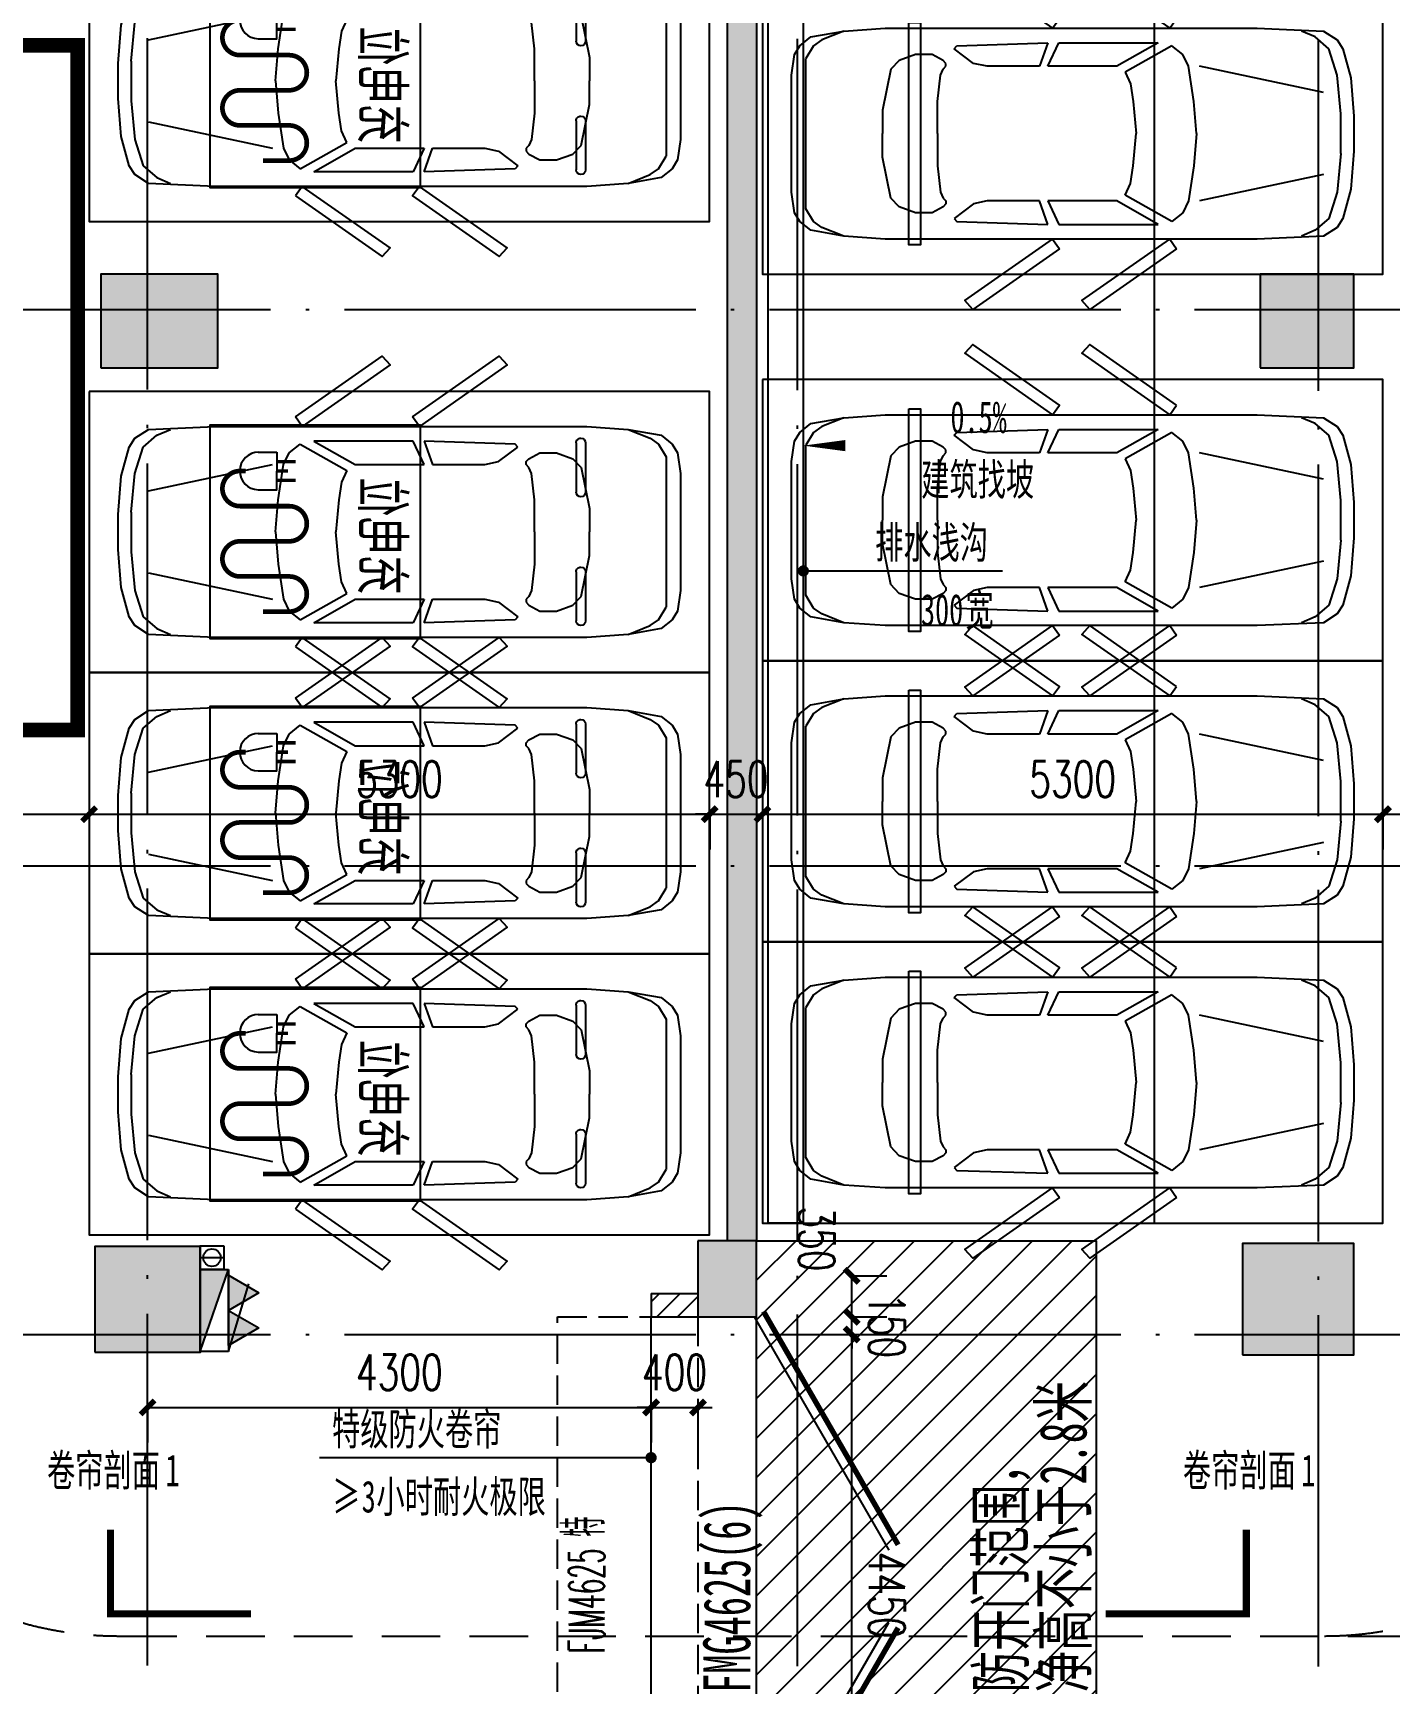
# Model space of a CAD drawing. Header units: millimetres. Extents: x 12325263 to 13848842, y -1463133 to 573208.
# Drawn here: x 12526798 to 12538387, y -1357971 to -1343878 of the extents above; entities that cross this region are included whole.
import ezdxf

# ---------------------------------------------------------------- set-up
doc = ezdxf.new("R2010")
doc.units = ezdxf.units.MM
doc.header["$LTSCALE"] = 1000
for name, pattern in [('__DASH', [0.35, 0.25, -0.1]), ('DASH', [0.35, 0.25, -0.1]), ('DASHED2', [0.375, 0.25, -0.125]), ('DOTE', [2.42, 2, -0.2, 0.02, -0.2]), ('地下室负三层平面图$0$-3F平面$0$$AUDIT_BAD_LTYPE2', [0])]:
    doc.linetypes.add(name, pattern=pattern)
for name, color, linetype in [('#s-灭火器', 20, 'Continuous'), ('A-ANNO-DIMS', 83, 'Continuous'), ('A-ANNO-SYMB', 3, 'Continuous'), ('A-ANNO-TEXT', 7, 'Continuous'), ('A-WALL-PATT', 8, 'Continuous'), ('A_WALL(防火墙)', 151, 'Continuous'), ('AXIS', 3, 'Continuous'), ('DOTE', 16, 'DOTE'), ('EQUIP_消火栓', 7, 'Continuous'), ('G-合 -3F地下室墙柱$0$COLUMN', 6, 'Continuous'), ('PUB_HATCH', 8, 'Continuous'), ('PUB_TEXT', 7, 'Continuous'), ('VPIPE-消防中', 3, 'Continuous'), ('WINDOW_TEXT', 7, 'Continuous'), ('人防墙', 6, 'Continuous'), ('人防平时标注', 42, 'Continuous'), ('人防门', 60, 'Continuous'), ('人防门编号', 73, 'Continuous'), ('商业酒店共享车位', 53, 'Continuous'), ('水条件', 1, 'Continuous'), ('水沟+分水线', 133, 'Continuous'), ('车道中心线', 6, 'Continuous'), ('酒店机动车位', 153, 'Continuous'), ('防火卷帘', 141, 'Continuous')]:
    doc.layers.add(name, color=color, linetype=linetype)
doc.layers.add('人防文字', color=3, linetype='Continuous', lineweight=15)
doc.styles.add('_TCH_DIM_T3', font='SIMPLEX.shx', dxfattribs={"width": 0.705882, "bigfont": 'GBCBIG.shx'})
doc.styles.add('_TCH_WINDOW', font='SIMPLEX', dxfattribs={"width": 0.7, "height": 3.5, "bigfont": 'GBCBIG'})
doc.styles.add('宋体', font='', dxfattribs={"width": 0.65})
doc.styles.add('标注宋体', font='', dxfattribs={"width": 0.6})
doc.styles.add('黑体', font='simhei.ttf', dxfattribs={"width": 0.7})
doc.styles.get('宋体').set_extended_font_data('SimSun')
doc.styles.get('标注宋体').set_extended_font_data('NSimSun')
doc.dimstyles.new('_TCH_ARCH&&120', dxfattribs={"dimtxt": 306, "dimasz": 120, "dimexe": 300, "dimexo": 360, "dimgap": 147, "dimtad": 1, "dimdec": 0, "dimzin": 0, "dimdsep": 46, "dimtxsty": '_TCH_DIM_T3', "dimblk": 'ARCHTICK', "dimcen": 0.09, "dimclrt": 7, "dimazin": 2, "dimtfac": 1, "dimtdec": 0, "dimtix": 1, "dimtmove": 2, "dimatfit": 3, "dimfxl": 1, "dimfxlon": 1, "dimtolj": 1, "dimtzin": 0, "dimarcsym": 0})

# ---------------------------------------------------------------- blocks, each defined once
blk = doc.blocks.new('asdgafgfadagagfdhdagdgfasdgagasdgdfgdsfh$DorLib2D$00000211')
at = {"color": 0}
for p, q in [((-0.5, 0.05), (-0.067, 0.3)), ((0.5, 0.05), (0.067, 0.3))]:
    blk.add_line(p, q, dxfattribs=at)
at = {"color": 0, "const_width": 0.01}
for points in [[(-0.51, 0.0673), (-0.077, 0.3173)], [(0.51, 0.0673), (0.077, 0.3173)]]:
    blk.add_lwpolyline(points, dxfattribs=at)
blk = doc.blocks.new('asdgafgf20230228-rf3')
at = {"layer": 'PUB_HATCH'}
for points in [[(-10000, 31842), (-10250, 32278), (-10250, 6150), (-10000, 6150)], [(-10500, 6150), (-10500, 5500), (-10000, 5500), (-10000, 6150)]]:
    blk.add_hatch(color=256, dxfattribs=at).paths.add_polyline_path(points)
at = {"layer": '人防平时标注'}
h = blk.add_hatch(dxfattribs=at)
h.set_pattern_fill('ANSI31', color=8, scale=150, angle=-0.0006)
h.set_pattern_definition([(44.99943, (-9671117.27, -2984053.58), (-168.378127, 168.3814774), [])])
h.paths.add_polyline_path([(-10000, 6150), (-7100, 6150), (-7100, 250), (-10000, 250)])
at = {"layer": '人防墙'}
for p, q in [((-10250, 32278), (-10250, 6150)), ((-10000, 31842), (-10000, 6150)), ((-10500, 6150), (-10500, 5500)), ((-10000, 6150), (-10500, 6150)), ((-10000, 6150), (-10250, 6150)), ((-10000, 5500), (-10000, 6150)), ((-10500, 5500), (-10000, 5500))]:
    blk.add_line(p, q, dxfattribs=at)
at = {"layer": '人防平时标注'}
blk.add_lwpolyline([(-10000, 6150), (-7100, 6150), (-7100, 250), (-10000, 250)], close=True, dxfattribs=at)
at = {"layer": '人防文字', "const_width": 125}
blk.add_lwpolyline([(-21568, 16355), (-15796, 16355), (-15796, 10508), (-21568, 10508)], close=True, dxfattribs=at)
at = {"layer": '人防门', "ltscale": 1000, "xscale": 4600, "yscale": 4600, "zscale": 500, "rotation": 269.9999352866385}
blk.add_blockref('asdgafgfadagagfdhdagdgfasdgagasdgdfgdsfh$DorLib2D$00000211', (-10250, 3200), dxfattribs=at)
at = {"layer": '人防平时标注', "style": '标注宋体', "width": 0.65}
for s, p in [('底板做平，净高不小于2.8米', (-7182, 521)), ('该区域为人防开门范围，', (-7717, 521))]:
    blk.add_text(s, height=400, rotation=89.9994, dxfattribs=at).set_placement(p)
at = {"layer": '人防门编号', "style": '标注宋体', "width": 0.6}
blk.add_text('GSFMG4625(6)', height=400, rotation=90, dxfattribs=at).set_placement((-10054, 1965))
blk = doc.blocks.new('A$C29311F2C')
at = {"layer": 'DOTE', "linetype": 'DOTE', "ltscale": 1.5}
for p, q in [((142010.1, 70359.8, 0), (134815.2, 111336.2, 0)), ((137626.3, 69594.8, 0), (130432.3, 110566.6, 0)), ((132158.9, 68640.8, 0), (124965.9, 109606.8, 0)), ((109732.2, 80140.6, 0), (149326.5, 87092.8)), ((110553.7, 75462.2, 0), (150148, 82414.4)), ((111245.4, 71522.5, 0), (150839.7, 78474.6))]:
    blk.add_line(p, q, dxfattribs=at)
blk = doc.blocks.new('asdfasdgdrg')
at = {"layer": '车道中心线', "linetype": 'DASHED2', "ltscale": 2}
blk.add_line((-72356, -43445), (-47886, -43445), dxfattribs=at)
for centre, start, end in [((-72356, -40445), 180, 270), ((-62056, -40445), 270, 0)]:
    blk.add_arc(centre, 3000, start, end, dxfattribs=at)
blk = doc.blocks.new('asdfsfsdf')
at = {"color": 253, "linetype": '地下室负三层平面图$0$-3F平面$0$$AUDIT_BAD_LTYPE2', "transparency": 33554559, "extrusion": (0.000447791, 3.52996e-16, 1)}
for p, q in [((-169, -110, 0), (-500, -141, 0)), ((169, -110, 0), (-169, -110, 0)), ((169, -110, 0), (500, -141, 0)), ((-725, -212, 0), (-825, -329, 0)), ((-500, -141, 0), (-725, -212, 0)), ((-350, -259, 0), (-575, -1318, 0)), ((350, -259, 0), (575, -1318, 0)), ((500, -141, 0), (725, -212, 0)), ((725, -212, 0), (825, -329, 0)), ((-825, -329, 0), (-875, -447, 0)), ((825, -329, 0), (875, -447, 0)), ((-275, -1365, 0), (-575, -1412, 0)), ((0, -1341), (-275, -1365, 0)), ((0, -1341), (275, -1365, 0)), ((275, -1365, 0), (575, -1412, 0)), ((-675, -1459, 0), (-750, -1553, 0)), ((-575, -1412, 0), (-675, -1459, 0)), ((575, -1412, 0), (675, -1459, 0)), ((675, -1459, 0), (750, -1553, 0)), ((-775, -2518, 0), (-775, -1671, 0)), ((-775, -1671, 0), (-575, -2024, 0)), ((-750, -1553, 0), (-525, -1953, 0)), ((750, -1553, 0), (525, -1953, 0)), ((775, -1671, 0), (575, -2024, 0)), ((775, -2518, 0), (775, -1671, 0)), ((-525, -1953, 0), (-425, -1906, 0)), ((-425, -1906, 0), (-275, -1882, 0)), ((-275, -1882, 0), (0, -1859)), ((275, -1882, 0), (0, -1859)), ((425, -1906, 0), (275, -1882, 0)), ((525, -1953, 0), (425, -1906, 0)), ((-575, -2024, 0), (-575, -2612, 0)), ((575, -2024, 0), (575, -2612, 0)), ((-575, -2612, 0), (-775, -2518, 0)), ((575, -2612, 0), (775, -2518, 0)), ((-775, -2612, 0), (-575, -2682, 0)), ((-750, -3388, 0), (-775, -2612, 0)), ((775, -2612, 0), (575, -2682, 0)), ((750, -3388, 0), (775, -2612, 0)), ((-575, -2682, 0), (-575, -3129, 0)), ((575, -2682, 0), (575, -3129, 0)), ((-575, -3129, 0), (-600, -3247, 0)), ((575, -3129, 0), (600, -3247, 0)), ((-600, -3247, 0), (-725, -3412, 0)), ((600, -3247, 0), (725, -3412, 0)), ((-725, -3412, 0), (-750, -3388, 0)), ((-625, -3506, 0), (-675, -3600, 0)), ((-600, -3482, 0), (-625, -3506, 0)), ((-575, -3482, 0), (-600, -3482, 0)), ((-550, -3506, 0), (-575, -3482, 0)), ((-500, -3529, 0), (-550, -3506, 0)), ((500, -3529, 0), (550, -3506, 0)), ((550, -3506, 0), (575, -3482, 0)), ((575, -3482, 0), (600, -3482, 0)), ((600, -3482, 0), (625, -3506, 0)), ((625, -3506, 0), (675, -3600, 0)), ((725, -3412, 0), (750, -3388, 0)), ((-675, -3600, 0), (-675, -3741, 0)), ((-275, -3553, 0), (-500, -3529, 0)), ((0, -3553), (-275, -3553, 0)), ((0, -3553), (275, -3553, 0)), ((275, -3553, 0), (500, -3529, 0)), ((675, -3600, 0), (675, -3741, 0)), ((-675, -3741, 0), (-625, -3882, 0)), ((675, -3741, 0), (625, -3882, 0)), ((-625, -3882, 0), (-550, -3953, 0)), ((625, -3882, 0), (550, -3953, 0)), ((-550, -3953, 0), (-200, -4024, 0)), ((-200, -4024, 0), (0, -4024)), ((200, -4024, 0), (0, -4024)), ((550, -3953, 0), (200, -4024, 0)), ((-875, -4353, 0), (-800, -4541, 0)), ((875, -4353, 0), (800, -4541, 0)), ((-800, -4541, 0), (-750, -4612, 0)), ((-750, -4612, 0), (-641, -4680, 0)), ((750, -4612, 0), (641, -4680, 0)), ((800, -4541, 0), (750, -4612, 0)), ((641, -4680, 0), (-641, -4680, 0))]:
    blk.add_line(p, q, dxfattribs=at)
for points in [[(-475, -24), (-150, 0), (150, 0), (475, -24), (725, -94), (800, -141), (875, -259), (900, -824), (900, -4000), (875, -4353), (825, -4635), (750, -4729), (675, -4776), (500, -4800), (-500, -4800), (-675, -4776), (-750, -4729), (-825, -4635), (-875, -4353), (-900, -4000), (-900, -824), (-875, -259), (-800, -141), (-725, -94)], [(-982, -1513), (-1500, -2253), (-1425, -2321), (-900, -1571)]]:
    blk.add_lwpolyline(points, close=True, dxfattribs=at)
at = {"color": 253, "linetype": '地下室负三层平面图$0$-3F平面$0$$AUDIT_BAD_LTYPE2', "transparency": 33554559, "extrusion": (0.000447791, 3.52996e-16, 1), "elevation": 0}
for points in [[(982, -1513), (1500, -2253), (1425, -2321), (900, -1571)], [(-900, -2571), (-982, -2513), (-1500, -3253), (-1425, -3321)], [(982, -2513), (1500, -3253), (1425, -3321), (900, -2571)]]:
    blk.add_lwpolyline(points, close=True, dxfattribs=at)
blk = doc.blocks.new('A$C06465456')
for points in [[(0, 5300), (2400, 5300), (2400, 0), (0, 0)], [(250, 4050), (250, 3950), (2150, 3950), (2150, 4050)]]:
    blk.add_lwpolyline(points, close=True)
at = {"xscale": -1, "rotation": 180}
blk.add_blockref('asdfsfsdf', (1200, 250), dxfattribs=at)
blk = doc.blocks.new('车位')
h = blk.add_hatch()
h.set_pattern_fill('ANSI31', color=256, scale=1000)
h.set_pattern_definition([(45, (-2400, -5300), (-1122.53, 1122.53), [])])
h.paths.add_polyline_path([(1880, -3855), (1880, -3695), (1720, -3695), (1560, -3695), (1560, -3855, 0.989863)])
for p, q in [((400, -1100), (400, -1100)), ((860, -1060), (440, -1060)), ((1500, -1100), (1500, -1100)), ((1960, -1060), (1540, -1060)), ((2000, -1100), (2000, -1100)), ((860, -1140), (440, -1140)), ((1960, -1140), (1540, -1140)), ((1880, -3695), (1720, -3695)), ((1880, -3855), (1880, -3695))]:
    blk.add_line(p, q)
for points in [[(2400, -5300), (0, -5300), (0, 0), (2400, 0)], [(290, -2469), (2110, -2469), (2110, -4269), (290, -4269)]]:
    blk.add_lwpolyline(points, close=True)
at = {"const_width": 40}
blk.add_lwpolyline([(520, -3813), (520, -3590, -1), (820, -3590), (820, -4011, 1), (1120, -4011), (1120, -3590, -1), (1420, -3590), (1420, -4011, 1), (1720, -4011), (1720, -3963)], format="xyb", dxfattribs=at)
at = {"const_width": 30}
for points in [[(1640, -3695), (1640, -3534)], [(1800, -3695), (1800, -3534)], [(1720, -3695), (1720, -3600)]]:
    blk.add_lwpolyline(points, dxfattribs=at)
blk.add_lwpolyline([(1880, -3851, -1), (1560, -3855), (1560, -3695), (1720, -3695)], format="xyb")
for centre, start, end in [((440, -1100), 90, 180), ((440, -1100), 180, 270), ((860, -1100), 0, 90), ((860, -1100), 270, 0), ((1540, -1100), 90, 180), ((1540, -1100), 180, 270), ((1960, -1100), 0, 90), ((1960, -1100), 0, 90), ((1960, -1100), 270, 0), ((1960, -1100), 270, 0)]:
    blk.add_arc(centre, 40, start, end)
at = {"xscale": -1, "rotation": 180}
blk.add_blockref('asdfsfsdf', (1200, -5050), dxfattribs=at)
at = {"insert": (662, -2615), "char_height": 350, "attachment_point": 1, "rotation": 360, "style": '黑体'}
blk.add_mtext_dynamic_manual_height_columns('充电位', width=1328.11, gutter_width=1750, heights=[0], dxfattribs=at)
blk = doc.blocks.new('管位')
at = {"layer": '水条件'}
blk.add_line((12573126, 675360), (12573126, 675160), dxfattribs=at)
blk.add_lwpolyline([(12573026, 675360), (12573226, 675360), (12573226, 675160), (12573026, 675160)], close=True, dxfattribs=at)
blk = doc.blocks.new('灭火器')
at = {"layer": '#s-灭火器', "ltscale": 1000}
for points in [[(292444, 59707), (292144, 59707), (292294, 59447)], [(292744, 59707), (292444, 59707), (292594, 59447)]]:
    blk.add_hatch(color=256, dxfattribs=at).paths.add_polyline_path(points)
for points in [[(292294, 59447), (292444, 59707), (292144, 59707)], [(292594, 59447), (292744, 59707), (292444, 59707)]]:
    blk.add_lwpolyline(points, close=True, dxfattribs=at)
blk = doc.blocks.new('$TWTSYS$00000508')
for p, q in [((-0.5, 0.5), (0.324, 1.224)), ((-0.5, 0.5), (-0.5, -0.5)), ((-0.5, -0.5), (0.5, 0.5)), ((0.5, 0.5), (-0.5, 0.5)), ((0.5, -0.5), (0.5, 0.5)), ((-0.5, -0.5), (0.5, -0.5))]:
    blk.add_line(p, q)
blk.add_solid([(0.5, -0.5), (0.5, 0.5), (-0.5, -0.5)])
blk = doc.blocks.new('消火栓')
at = {"layer": '#s-灭火器', "rotation": 180.0000000000001}
blk.add_blockref('灭火器', (12864422, 734932), dxfattribs=at)
at = {"layer": 'EQUIP_消火栓', "xscale": 700, "yscale": 240, "zscale": 700}
blk.add_blockref('$TWTSYS$00000508', (12571978, 675105), dxfattribs=at)
blk = doc.blocks.new('asdfsadfasdfsa')
at = {"layer": 'VPIPE-消防中'}
blk.add_circle((-29870, 1105), 75, dxfattribs=at)
at = {"xscale": -1, "rotation": 270}
blk.add_blockref('消火栓', (-704955, -12571323), dxfattribs=at)
at = {"layer": '水条件', "rotation": 270}
blk.add_blockref('管位', (-705130, 12574231), dxfattribs=at)
blk = doc.blocks.new('_FZH')
blk.add_lwpolyline([(-0.5, -0.5), (0.5, -0.5), (0.5, 0.5), (-0.5, 0.5)], close=True)
at = {"layer": 'PUB_HATCH'}
blk.add_solid([(-0.5, -0.5), (0.5, -0.5), (-0.5, 0.5), (0.5, 0.5)], dxfattribs=at)
blk = doc.blocks.new('asdggG-合 -3F地下室墙柱')
at = {"layer": 'G-合 -3F地下室墙柱$0$COLUMN', "color": 2}
for p, xscale, yscale, zscale, rotation in [((711582331, 2542223768), 800.0000000050215, 799.9999996510148, 799.9999996510148, 9.958774148786185), ((711572678, 2542222074), 999.9999987430058, 799.9999967918686, 799.9999967918686, 9.958774348731358), ((711583701, 2542215530), 950.0000000376724, 950.0000014654782, 950.0000014654782, 9.958774164874628), ((711574024, 2542213831), 899.9999998087169, 899.9999981030855, 899.9999981030855, 9.958774285828472)]:
    blk.add_blockref('_FZH', p, dxfattribs=dict(at, xscale=xscale, yscale=yscale, zscale=zscale, rotation=rotation))
blk = doc.blocks.new('_ArchTick')
at = {"color": 0, "linetype": 'ByBlock', "const_width": 0.4}
blk.add_lwpolyline([(-0.5, -0.5), (0.5, 0.5)], dxfattribs=at)
blk = doc.blocks.new('*D3308')
at = {"layer": 'A-ANNO-DIMS', "color": 0, "lineweight": -2, "transparency": 16777216}
for p, q in [((12533789, -1354487), (12534090, -1354487)), ((12533790, -1354837), (12533790, -1354487)), ((12533789, -1354837), (12534090, -1354837))]:
    blk.add_line(p, q, dxfattribs=at)
at = {"layer": 'Defpoints', "color": 0, "transparency": 16777216}
for p in [(12532077, -1354487), (12533790, -1354487), (12532077, -1354837)]:
    blk.add_point(p, dxfattribs=at)
at = {"layer": 'A-ANNO-DIMS', "color": 0, "lineweight": -2, "transparency": 16777216, "xscale": 120, "yscale": 120, "zscale": 120}
for p, rotation in [((12533790, -1354487), 90.00023531489143), ((12533790, -1354837), 270.0002353148914)]:
    blk.add_blockref('_ArchTick', p, dxfattribs=dict(at, rotation=rotation))
at = {"layer": 'A-ANNO-DIMS', "color": 7, "transparency": 16777216, "insert": (12533490, -1354172), "char_height": 306, "attachment_point": 5, "rotation": 270.0002, "style": '_TCH_DIM_T3'}
blk.add_mtext('\\A1;350', dxfattribs=at)
blk = doc.blocks.new('*D3309')
at = {"layer": 'A-ANNO-DIMS', "color": 0, "lineweight": -2, "transparency": 16777216}
for p, q in [((12533790, -1354837), (12533790, -1354717)), ((12533789, -1354837), (12534090, -1354837)), ((12533790, -1354987), (12533790, -1354837)), ((12533789, -1354987), (12534090, -1354987)), ((12533790, -1354987), (12533790, -1355107))]:
    blk.add_line(p, q, dxfattribs=at)
at = {"layer": 'Defpoints', "color": 0, "transparency": 16777216}
for p in [(12532077, -1354837), (12533790, -1354837), (12532077, -1354987)]:
    blk.add_point(p, dxfattribs=at)
at = {"layer": 'A-ANNO-DIMS', "color": 0, "lineweight": -2, "transparency": 16777216, "xscale": 120, "yscale": 120, "zscale": 120}
for p, rotation in [((12533790, -1354837), 270.0002353143494), ((12533790, -1354987), 90.00023531434937)]:
    blk.add_blockref('_ArchTick', p, dxfattribs=dict(at, rotation=rotation))
at = {"layer": 'A-ANNO-DIMS', "color": 7, "transparency": 16777216, "insert": (12534090, -1354912), "char_height": 306, "attachment_point": 5, "rotation": 270.0002, "style": '_TCH_DIM_T3'}
blk.add_mtext('\\A1;150', dxfattribs=at)
blk = doc.blocks.new('*D3310')
at = {"layer": 'A-ANNO-DIMS', "color": 0, "lineweight": -2, "transparency": 16777216}
for p, q in [((12533789, -1354987), (12534090, -1354987)), ((12533790, -1359437), (12533790, -1354987)), ((12533789, -1359437), (12534090, -1359437))]:
    blk.add_line(p, q, dxfattribs=at)
at = {"layer": 'Defpoints', "color": 0, "transparency": 16777216}
for p in [(12532077, -1354987), (12533790, -1354987), (12532077, -1359437)]:
    blk.add_point(p, dxfattribs=at)
at = {"layer": 'A-ANNO-DIMS', "color": 0, "lineweight": -2, "transparency": 16777216, "xscale": 120, "yscale": 120, "zscale": 120}
for p, rotation in [((12533790, -1354987), 90.0002353148329), ((12533790, -1359437), 270.0002353148329)]:
    blk.add_blockref('_ArchTick', p, dxfattribs=dict(at, rotation=rotation))
at = {"layer": 'A-ANNO-DIMS', "color": 7, "transparency": 16777216, "insert": (12534090, -1357212), "char_height": 306, "attachment_point": 5, "rotation": 270.0002, "style": '_TCH_DIM_T3'}
blk.add_mtext('\\A1;4450', dxfattribs=at)
blk = doc.blocks.new('*D3312')
at = {"layer": 'A-ANNO-DIMS', "color": 0, "lineweight": -2, "transparency": 16777216}
for p, q in [((12527777, -1355609), (12527777, -1355910)), ((12527777, -1355610), (12532077, -1355610)), ((12532077, -1355609), (12532077, -1355910))]:
    blk.add_line(p, q, dxfattribs=at)
at = {"layer": 'Defpoints', "color": 0, "transparency": 16777216}
for p in [(12527777, -1354837), (12532077, -1354837), (12532077, -1355610)]:
    blk.add_point(p, dxfattribs=at)
at = {"layer": 'A-ANNO-DIMS', "color": 0, "lineweight": -2, "transparency": 16777216, "xscale": 120, "yscale": 120, "zscale": 120}
for p, rotation in [((12527777, -1355610), 179.9999352866467), ((12532077, -1355610), 359.9999352866466)]:
    blk.add_blockref('_ArchTick', p, dxfattribs=dict(at, rotation=rotation))
at = {"layer": 'A-ANNO-DIMS', "color": 7, "transparency": 16777216, "insert": (12529927, -1355310), "char_height": 306, "attachment_point": 5, "rotation": 359.9999, "style": '_TCH_DIM_T3'}
blk.add_mtext('\\A1;4300', dxfattribs=at)
blk = doc.blocks.new('*D3313')
at = {"layer": 'A-ANNO-DIMS', "color": 0, "lineweight": -2, "transparency": 16777216}
for p, q in [((12532077, -1355610), (12531957, -1355610)), ((12532077, -1355609), (12532077, -1355910)), ((12532077, -1355610), (12532477, -1355610)), ((12532477, -1355609), (12532477, -1355910)), ((12532477, -1355610), (12532597, -1355610))]:
    blk.add_line(p, q, dxfattribs=at)
at = {"layer": 'Defpoints', "color": 0, "transparency": 16777216}
for p in [(12532077, -1354837), (12532477, -1354837), (12532477, -1355610)]:
    blk.add_point(p, dxfattribs=at)
at = {"layer": 'A-ANNO-DIMS', "color": 0, "lineweight": -2, "transparency": 16777216, "xscale": 120, "yscale": 120, "zscale": 120}
for p, rotation in [((12532077, -1355610), 359.9999352866448), ((12532477, -1355610), 179.9999352866448)]:
    blk.add_blockref('_ArchTick', p, dxfattribs=dict(at, rotation=rotation))
at = {"layer": 'A-ANNO-DIMS', "color": 7, "transparency": 16777216, "insert": (12532277, -1355310), "char_height": 306, "attachment_point": 5, "rotation": 359.9999, "style": '_TCH_DIM_T3'}
blk.add_mtext('\\A1;400', dxfattribs=at)
blk = doc.blocks.new('*D3700')
at = {"layer": 'A-ANNO-DIMS', "color": 0, "lineweight": -2, "transparency": 16777216}
for p, q in [((12521777, -1350546), (12521777, -1350847)), ((12521777, -1350547), (12527277, -1350547)), ((12527277, -1350546), (12527277, -1350847))]:
    blk.add_line(p, q, dxfattribs=at)
at = {"layer": 'Defpoints', "color": 0, "transparency": 16777216}
for p in [(12521777, -1349337), (12527277, -1349337), (12527277, -1350547)]:
    blk.add_point(p, dxfattribs=at)
at = {"layer": 'A-ANNO-DIMS', "color": 0, "lineweight": -2, "transparency": 16777216, "xscale": 120, "yscale": 120, "zscale": 120, "rotation": 180}
blk.add_blockref('_ArchTick', (12521777, -1350547), dxfattribs=at)
at = {"layer": 'A-ANNO-DIMS', "color": 0, "lineweight": -2, "transparency": 16777216, "xscale": 120, "yscale": 120, "zscale": 120}
blk.add_blockref('_ArchTick', (12527277, -1350547), dxfattribs=at)
at = {"layer": 'A-ANNO-DIMS', "color": 7, "transparency": 16777216, "insert": (12524527, -1350247), "char_height": 306, "attachment_point": 5, "style": '_TCH_DIM_T3'}
blk.add_mtext('\\A1;5500', dxfattribs=at)
blk = doc.blocks.new('*D3701')
at = {"layer": 'A-ANNO-DIMS', "color": 0, "lineweight": -2, "transparency": 16777216}
for p, q in [((12527277, -1350546), (12527277, -1350847)), ((12527277, -1350547), (12532577, -1350547)), ((12532577, -1350546), (12532577, -1350847))]:
    blk.add_line(p, q, dxfattribs=at)
at = {"layer": 'Defpoints', "color": 0, "transparency": 16777216}
for p in [(12527277, -1349337), (12532577, -1349337), (12532577, -1350547)]:
    blk.add_point(p, dxfattribs=at)
at = {"layer": 'A-ANNO-DIMS', "color": 0, "lineweight": -2, "transparency": 16777216, "xscale": 120, "yscale": 120, "zscale": 120, "rotation": 180}
blk.add_blockref('_ArchTick', (12527277, -1350547), dxfattribs=at)
at = {"layer": 'A-ANNO-DIMS', "color": 0, "lineweight": -2, "transparency": 16777216, "xscale": 120, "yscale": 120, "zscale": 120}
blk.add_blockref('_ArchTick', (12532577, -1350547), dxfattribs=at)
at = {"layer": 'A-ANNO-DIMS', "color": 7, "transparency": 16777216, "insert": (12529927, -1350247), "char_height": 306, "attachment_point": 5, "style": '_TCH_DIM_T3'}
blk.add_mtext('\\A1;5300', dxfattribs=at)
blk = doc.blocks.new('*D3702')
at = {"layer": 'A-ANNO-DIMS', "color": 0, "lineweight": -2, "transparency": 16777216}
for p, q in [((12532577, -1350547), (12532457, -1350547)), ((12532577, -1350546), (12532577, -1350847)), ((12532577, -1350547), (12533027, -1350547)), ((12533027, -1350546), (12533027, -1350847)), ((12533027, -1350547), (12533147, -1350547))]:
    blk.add_line(p, q, dxfattribs=at)
at = {"layer": 'Defpoints', "color": 0, "transparency": 16777216}
for p in [(12532577, -1349337), (12533027, -1349337), (12533027, -1350547)]:
    blk.add_point(p, dxfattribs=at)
at = {"layer": 'A-ANNO-DIMS', "color": 0, "lineweight": -2, "transparency": 16777216, "xscale": 120, "yscale": 120, "zscale": 120}
blk.add_blockref('_ArchTick', (12532577, -1350547), dxfattribs=at)
at = {"layer": 'A-ANNO-DIMS', "color": 0, "lineweight": -2, "transparency": 16777216, "xscale": 120, "yscale": 120, "zscale": 120, "rotation": 180}
blk.add_blockref('_ArchTick', (12533027, -1350547), dxfattribs=at)
at = {"layer": 'A-ANNO-DIMS', "color": 7, "transparency": 16777216, "insert": (12532802, -1350247), "char_height": 306, "attachment_point": 5, "style": '_TCH_DIM_T3'}
blk.add_mtext('\\A1;450', dxfattribs=at)
blk = doc.blocks.new('*D3703')
at = {"layer": 'A-ANNO-DIMS', "color": 0, "lineweight": -2, "transparency": 16777216}
for p, q in [((12533027, -1350546), (12533027, -1350847)), ((12533027, -1350547), (12538327, -1350547)), ((12538327, -1350546), (12538327, -1350847))]:
    blk.add_line(p, q, dxfattribs=at)
at = {"layer": 'Defpoints', "color": 0, "transparency": 16777216}
for p in [(12533027, -1349337), (12538327, -1349337), (12538327, -1350547)]:
    blk.add_point(p, dxfattribs=at)
at = {"layer": 'A-ANNO-DIMS', "color": 0, "lineweight": -2, "transparency": 16777216, "xscale": 120, "yscale": 120, "zscale": 120, "rotation": 180}
blk.add_blockref('_ArchTick', (12533027, -1350547), dxfattribs=at)
at = {"layer": 'A-ANNO-DIMS', "color": 0, "lineweight": -2, "transparency": 16777216, "xscale": 120, "yscale": 120, "zscale": 120}
blk.add_blockref('_ArchTick', (12538327, -1350547), dxfattribs=at)
at = {"layer": 'A-ANNO-DIMS', "color": 7, "transparency": 16777216, "insert": (12535677, -1350247), "char_height": 306, "attachment_point": 5, "style": '_TCH_DIM_T3'}
blk.add_mtext('\\A1;5300', dxfattribs=at)
blk = doc.blocks.new('*D3704')
at = {"layer": 'A-ANNO-DIMS', "color": 0, "lineweight": -2, "transparency": 16777216}
for p, q in [((12538327, -1350546), (12538327, -1350847)), ((12538327, -1350547), (12544427, -1350547)), ((12544427, -1350546), (12544427, -1350847))]:
    blk.add_line(p, q, dxfattribs=at)
at = {"layer": 'Defpoints', "color": 0, "transparency": 16777216}
for p in [(12538327, -1349337), (12544427, -1349337), (12544427, -1350547)]:
    blk.add_point(p, dxfattribs=at)
at = {"layer": 'A-ANNO-DIMS', "color": 0, "lineweight": -2, "transparency": 16777216, "xscale": 120, "yscale": 120, "zscale": 120, "rotation": 180}
blk.add_blockref('_ArchTick', (12538327, -1350547), dxfattribs=at)
at = {"layer": 'A-ANNO-DIMS', "color": 0, "lineweight": -2, "transparency": 16777216, "xscale": 120, "yscale": 120, "zscale": 120}
blk.add_blockref('_ArchTick', (12544427, -1350547), dxfattribs=at)
at = {"layer": 'A-ANNO-DIMS', "color": 7, "transparency": 16777216, "insert": (12541377, -1350247), "char_height": 306, "attachment_point": 5, "style": '_TCH_DIM_T3'}
blk.add_mtext('\\A1;6100', dxfattribs=at)
blk = doc.blocks.new('$DorLib2D$00000037')
at = {"linetype": 'DASH'}
blk.add_line((0.5, 0), (-0.5, 0), dxfattribs=at)

msp = doc.modelspace()

# ---------------------------------------------------------------- hatches: boundary and pattern name
at = {"layer": 'A-WALL-PATT'}
h = msp.add_hatch(dxfattribs=at)
h.set_pattern_fill('ANSI37', color=252, scale=400)
h.set_pattern_definition([(45, (0, 0), (-449.012806, 449.012806), []), (135, (0, 0), (-449.012806, -449.012806), [])])
h.paths.add_polyline_path([(12504241.6, -1283958), (12637591.6, -1283958), (12637591.6, -1405608), (12504241.6, -1405608)])
h.paths.add_polyline_path([(12536667.4, -1284257.5), (12508912.2, -1303721.7), (12510476.6, -1305952.6), (12510476.6, -1360683.5), (12523697, -1360697.5), (12523657.2, -1398386.8), (12613949.5, -1398386.7), (12628138.6, -1317575.9), (12611264, -1314613), (12574996.8, -1314613), (12574997.8, -1307236.8), (12568296.8, -1307236.8), (12568296.8, -1310085.9), (12554779.2, -1310084.1)], flags=16)
h = msp.add_hatch(dxfattribs=at)
h.set_pattern_fill('普通砖', color=256, scale=50, style=0)
h.set_pattern_definition([(45, (0, 89.76), (-88.388383, 88.388383), [])])
h.paths.add_polyline_path([(12532076.8, -1354836.8), (12532476.9, -1354836.8), (12532476.9, -1354636.8), (12532076.8, -1354636.8)])

# ---------------------------------------------------------------- linework, layer by layer
at = {"layer": 'A-ANNO-SYMB', "const_width": 60}
for points in [[(12528660, -1357372.5), (12527460, -1357372.5), (12527460, -1356652.5)], [(12537160, -1356652.5), (12537160, -1357372.5), (12535960, -1357372.5)]]:
    msp.add_lwpolyline(points, dxfattribs=at)
at = {"layer": 'A_WALL(防火墙)'}
for p, q in [((12532076.8, -1354636.8), (12532476.9, -1354636.8)), ((12532076.8, -1354636.8), (12532076.8, -1354836.8)), ((12532476.9, -1354636.8), (12532476.9, -1354836.8)), ((12532076.8, -1354836.8), (12532476.9, -1354836.8))]:
    msp.add_line(p, q, dxfattribs=at)
at = {"layer": 'AXIS'}
for p, q in [((12531315.7, -1356039), (12529244.2, -1356039)), ((12532076.8, -1356039), (12531315.7, -1356039))]:
    msp.add_line(p, q, dxfattribs=at)
at = {"layer": 'AXIS', "const_width": 48}
msp.add_lwpolyline([(12532100.8, -1356039, 1), (12532052.8, -1356039, 1)], format="xyb", close=True, dxfattribs=at)
at = {"layer": '水沟+分水线'}
for p, q in [((12533376.8, -1348470), (12533888.4, -1348470)), ((12533888.4, -1348470), (12535079, -1348470))]:
    msp.add_line(p, q, dxfattribs=at)
for points in [[(12536376.8, -1354036.8), (12536376.8, -1325988.1)], [(12533376.8, -1340986.8), (12533376.8, -1354036.8), (12533076.8, -1354036.8), (12533076.8, -1340986.8)]]:
    msp.add_lwpolyline(points, dxfattribs=at)
msp.add_lwpolyline([(12536376.8, -1347400, 0, 0, 0), (12533376.8, -1347400, 0, 96, 0), (12533736.8, -1347400, 0, 0, 0)], format="xyseb", dxfattribs=at)
at = {"layer": '水沟+分水线', "const_width": 48}
msp.add_lwpolyline([(12533352.8, -1348470, 1), (12533400.8, -1348470, 1)], format="xyb", close=True, dxfattribs=at)
at = {"layer": '防火卷帘', "color": 6, "linetype": '__DASH'}
msp.add_lwpolyline([(12532476.8, -1359436.7), (12531276.8, -1359436.7), (12531276.8, -1354836.8), (12532476.8, -1354836.8)], close=True, dxfattribs=at)
at = {"layer": '防火卷帘', "linetype": 'DASH'}
msp.add_lwpolyline([(12532476.8, -1354836.8), (12532476.8, -1359436.9)], dxfattribs=at)

# ---------------------------------------------------------------- block references
for name, p, rotation in [('asdggG-合 -3F地下室墙柱', (-1127969968.4, -2382206141), 350.0413192028868), ('A$C29311F2C', (12385739.2, -1406192.9), 350.0412492537989)]:
    msp.add_blockref(name, p, dxfattribs=dict(rotation=rotation))
for name, p in [('asdfsadfasdfsa', (12558196.8, -1355436.8)), ('asdfasdgdrg', (12599882.7, -1314116.3))]:
    msp.add_blockref(name, p)
at = {"layer": '人防墙'}
msp.add_blockref('asdgafgf20230228-rf3', (12542976.8, -1360336.8), dxfattribs=at)
at = {"layer": '商业酒店共享车位', "xscale": -1, "rotation": 90}
for p in [(12538326.8, -1343536.8), (12538326.8, -1346836.8), (12538326.8, -1349236.8), (12538326.8, -1351636.8)]:
    msp.add_blockref('A$C06465456', p, dxfattribs=at)
at = {"layer": '酒店机动车位', "xscale": -1, "rotation": 270}
for p in [(12532576.8, -1345486.8), (12532576.8, -1349336.8), (12532576.8, -1351736.8), (12532576.8, -1354136.8)]:
    msp.add_blockref('车位', p, dxfattribs=at)
at = {"layer": '防火卷帘', "xscale": 4600, "yscale": -4600, "zscale": 100, "rotation": 269.999870573287}
msp.add_blockref('$DorLib2D$00000037', (12532076.8, -1357136.9), dxfattribs=at)

# ---------------------------------------------------------------- texts
at = {"layer": 'A-ANNO-TEXT', "style": '宋体', "width": 0.65}
for s, p in [('卷帘剖面', (12526918.4, -1356282.5)), ('卷帘剖面', (12536618.4, -1356282.5)), ('1', (12527929.5, -1356282.5)), ('1', (12537629.5, -1356282.5))]:
    msp.add_text(s, height=271.9, dxfattribs=at).set_placement(p)
at = {"layer": 'PUB_TEXT', "style": '宋体', "width": 0.65}
for s, p in [('0.5%', (12534632.9, -1347292)), ('建筑找坡', (12534383.6, -1347825.5)), ('排水浅沟', (12533989.6, -1348362)), ('300', (12534381.6, -1348938)), ('宽', (12534760.7, -1348938)), ('特级防火卷帘', (12529352.2, -1355931)), ('≥', (12529352.2, -1356507)), ('3', (12529605, -1356507)), ('小时耐火极限', (12529731.4, -1356507))]:
    msp.add_text(s, height=271.9, dxfattribs=at).set_placement(p)
at = {"layer": 'WINDOW_TEXT', "style": '_TCH_WINDOW'}
for s, height, width, p in [('特', 347.2, 0.7, (12531679.6, -1356715.1)), ('FJM4625', 306, 0.494118, (12531679.6, -1357708.7))]:
    msp.add_text(s, height=height, rotation=89.99987, dxfattribs=dict(at, width=width)).set_placement(p)

# ---------------------------------------------------------------- dimensions: what is measured, and where the dimension line sits
at = {"layer": 'A-ANNO-DIMS'}
for p1, p2, distance, picture, middle in [((12521776.8, -1349336.8), (12527276.8, -1349336.8), -1210.5, '*D3700', (12524526.8, -1350247.3)), ((12527276.8, -1349336.8), (12532576.8, -1349336.8), -1210.5, '*D3701', (12529926.8, -1350247.3)), ((12532576.8, -1349336.8), (12533026.8, -1349336.8), -1210.5, '*D3702', (12532801.8, -1350247.3)), ((12533026.8, -1349336.8), (12538326.8, -1349336.8), -1210.5, '*D3703', (12535676.8, -1350247.3)), ((12538326.8, -1349336.8), (12544426.8, -1349336.8), -1210.5, '*D3704', (12541376.8, -1350247.3)), ((12532076.8, -1354986.8), (12532076.8, -1354836.8), -1713.2, '*D3309', (12534090, -1354911.8)), ((12527776.8, -1354836.8), (12532076.8, -1354836.8), -773.2, '*D3312', (12529926.8, -1355310)), ((12532076.8, -1354836.8), (12532476.8, -1354836.8), -773.2, '*D3313', (12532276.8, -1355310)), ((12532076.8, -1359436.7), (12532076.8, -1354986.8), -1713.2, '*D3310', (12534090, -1357211.8))]:
    dim = msp.add_aligned_dim(p1=p1, p2=p2, distance=distance, dimstyle='_TCH_ARCH&&120', dxfattribs=at)
    dim.commit()
    dim.dimension.update_dxf_attribs({"geometry": picture, "text_midpoint": middle})
dim = msp.add_linear_dim(base=(12533790, -1354486.8), p1=(12532076.8, -1354836.8), p2=(12532076.8, -1354486.8), angle=90.00024, dimstyle='_TCH_ARCH&&120', dxfattribs=at)
dim.commit()
dim.dimension.update_dxf_attribs({"geometry": '*D3308', "text_midpoint": (12533490, -1354172.4), "dimtype": 129})

doc.saveas('drawing.dxf')
